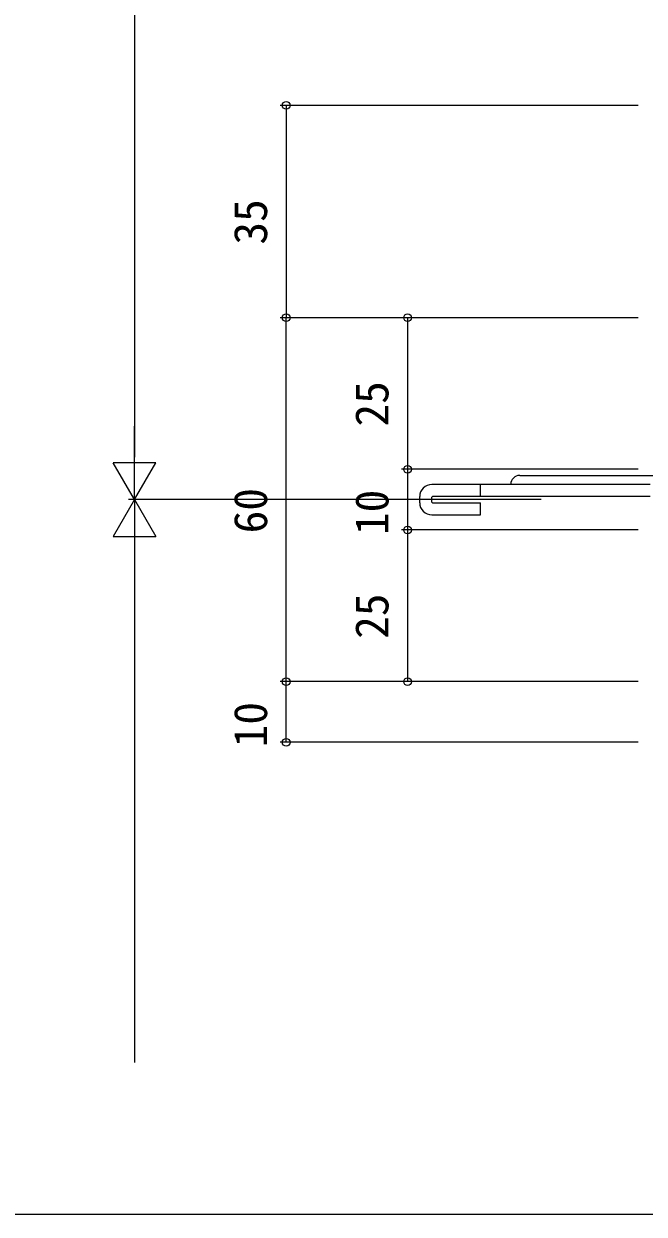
# Model space of a CAD drawing. Units: millimetres, scale not verified. Extents: x -960 to 961, y -419 to 416.
# Drawn here: x -612.7 to -510.4, y -418.7 to -222.4 of the extents above; entities that cross this region are included whole.
import ezdxf
from ezdxf.enums import TextEntityAlignment as Align

# ---------------------------------------------------------------- set-up
doc = ezdxf.new("R2010")
doc.units = ezdxf.units.MM
doc.header["$LTSCALE"] = 2
for name, color, linetype in [('0-5_YKK_13', 4, 'Continuous'), ('0-7_YKK_D', 6, 'Continuous'), ('0-8_YKK_ZWAK', 7, 'Continuous')]:
    doc.layers.add(name, color=color, linetype=linetype)
doc.styles.add('ＭＳ ゴシック', font='')
doc.styles.get('ＭＳ ゴシック').set_extended_font_data('MS Gothic')

msp = doc.modelspace()

# ---------------------------------------------------------------- linework, layer by layer
at = {"layer": '0-5_YKK_13'}
for p, q in [((-530.9, -296.9), (-506.4, -296.9)), ((-509.4, -298.4), (-545.4, -298.4)), ((-537.4, -300.4), (-537.4, -298.4)), ((-547.4, -301.4), (-547.4, -300.4)), ((-545.4, -301.3), (-545.4, -300.5)), ((-509.4, -300.4), (-545.3, -300.4)), ((-545.3, -301.4), (-537.4, -301.4)), ((-537.4, -303.4), (-537.4, -301.4)), ((-545.4, -303.4), (-537.4, -303.4))]:
    msp.add_line(p, q, dxfattribs=at)
for centre, radius, start, end in [((-530.9, -298.4), 1.5, 90, 180), ((-545.4, -300.4), 2, 90, 180), ((-545.4, -301.4), 2, 180, 270), ((-545.3, -300.5), 0.1, 90, 180), ((-545.3, -301.3), 0.1, 180, 270)]:
    msp.add_arc(centre, radius, start, end, dxfattribs=at)
at = {"layer": '0-7_YKK_D'}
for p, q in [((-594.4, 231.5), (-594.4, -293.9)), ((-511.4, -235.9), (-570.4, -235.9)), ((-569.4, -235.9), (-569.4, -270.9)), ((-511.4, -270.9), (-570.4, -270.9)), ((-511.4, -270.9), (-570.4, -270.9)), ((-569.4, -330.9), (-569.4, -270.9)), ((-511.4, -270.9), (-550.4, -270.9)), ((-549.4, -270.9), (-549.4, -295.9)), ((-594.4, -300.9), (-594.4, -288.776)), ((-594.4, -300.9), (-597.9, -294.838)), ((-590.9, -294.838), (-597.9, -294.838)), ((-594.4, -300.9), (-590.9, -294.838)), ((-511.4, -295.9), (-550.4, -295.9)), ((-511.4, -295.9), (-550.4, -295.9)), ((-549.4, -295.9), (-549.4, -305.9)), ((-594.4, -300.9), (-597.9, -306.962)), ((-527.4, -300.9), (-595.4, -300.9)), ((-527.4, -300.9), (-595.4, -300.9)), ((-594.4, -300.9), (-590.9, -306.962)), ((-594.4, -300.9), (-594.4, -313.024)), ((-511.4, -305.9), (-550.4, -305.9)), ((-511.4, -305.9), (-550.4, -305.9)), ((-549.4, -305.9), (-549.4, -330.9)), ((-597.9, -306.962), (-590.9, -306.962)), ((-594.4, -307.9), (-594.4, -393.7)), ((-511.4, -330.9), (-570.4, -330.9)), ((-511.4, -330.9), (-570.4, -330.9)), ((-569.4, -340.9), (-569.4, -330.9)), ((-511.4, -330.9), (-550.4, -330.9)), ((-511.4, -340.9), (-570.4, -340.9))]:
    msp.add_line(p, q, dxfattribs=at)
for centre in [(-569.4, -235.9), (-569.4, -270.9), (-569.4, -270.9), (-549.4, -270.9), (-549.4, -295.9), (-549.4, -295.9), (-549.4, -305.9), (-549.4, -305.9), (-569.4, -330.9), (-569.4, -330.9), (-549.4, -330.9), (-569.4, -340.9)]:
    msp.add_circle(centre, 0.637, dxfattribs=at)
at = {"layer": '0-8_YKK_ZWAK'}
msp.add_lwpolyline([(-959.4, -418.7), (960.6, -418.7), (960.6, 381.3)], dxfattribs=at)

# ---------------------------------------------------------------- texts
at = {"layer": '0-7_YKK_D', "style": 'ＭＳ ゴシック'}
for s, p in [('35', (-570.9, -258.855)), ('25', (-550.9, -288.855)), ('60', (-570.9, -306.461)), ('10', (-550.9, -306.738)), ('25', (-550.9, -323.855)), ('10', (-570.9, -341.738))]:
    msp.add_text(s, height=5.499, rotation=90, dxfattribs=at).set_placement(p, align=Align.BOTTOM_LEFT)

doc.saveas('drawing.dxf')
